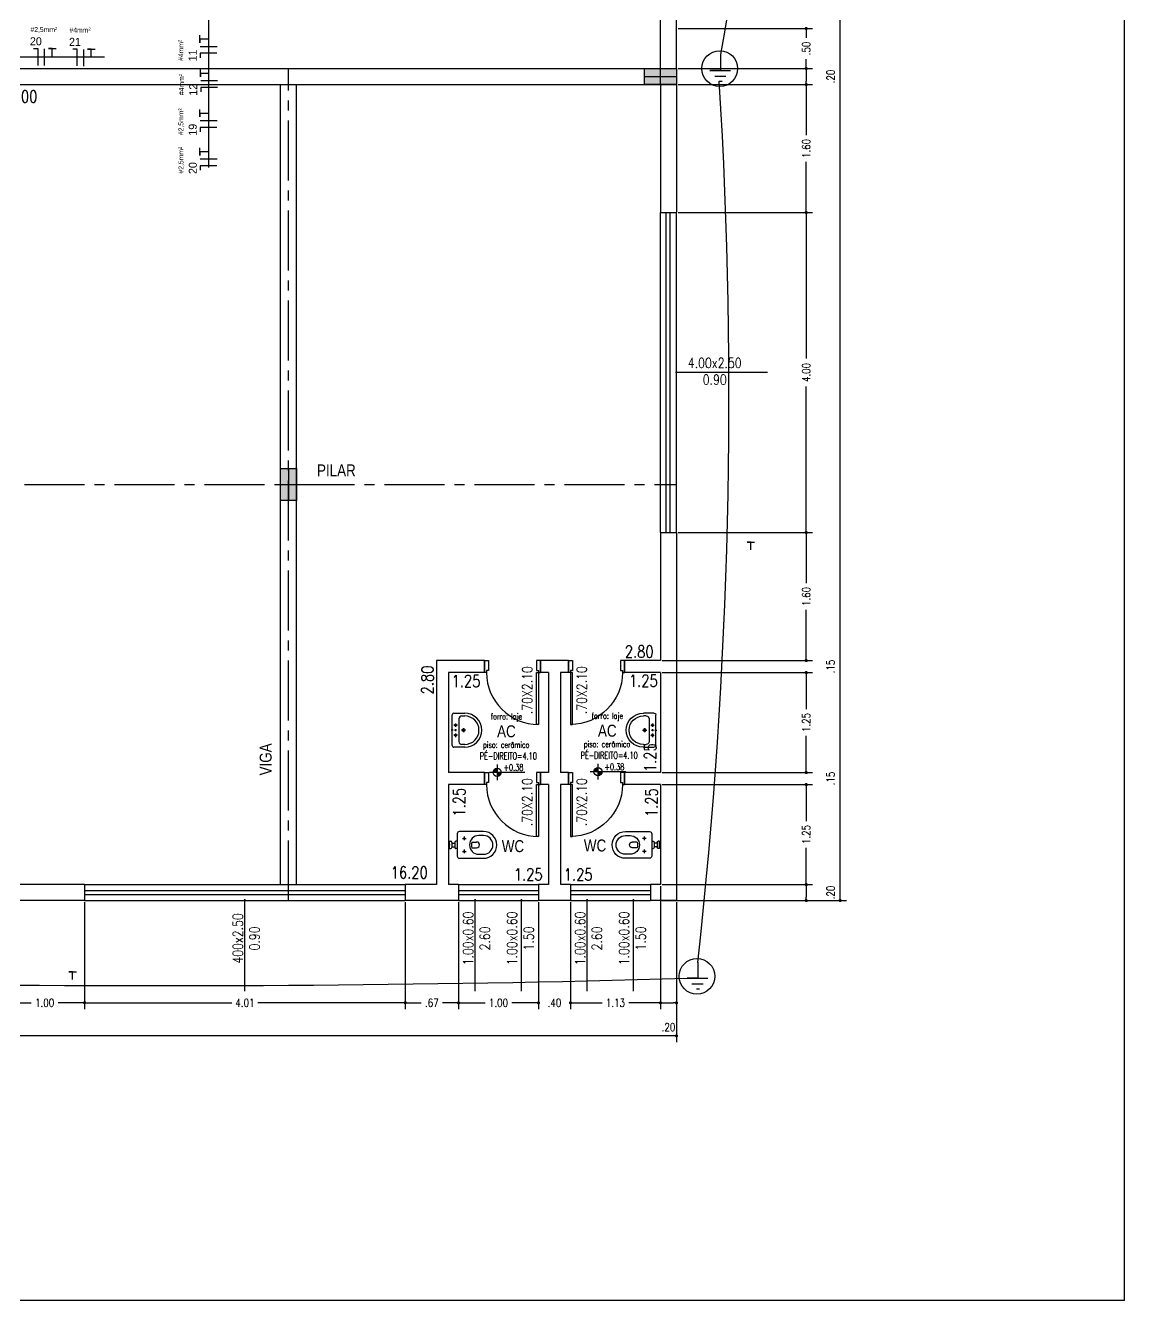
# Model space of a CAD drawing. Extents: x -4780 to 4154, y -1673 to 3208.
# Drawn here: x 572.11 to 585.85, y -480.05 to -464.11 of the extents above; entities that cross this region are included whole.
import ezdxf
from ezdxf.enums import TextEntityAlignment as Align

# ---------------------------------------------------------------- set-up
doc = ezdxf.new("R2010")
doc.units = 0
doc.header["$MEASUREMENT"] = 0
doc.header["$PDMODE"] = 34
doc.linetypes.add('CENTER2', pattern=[1.125, 0.75, -0.125, 0.125, -0.125])
for name, color, linetype in [('BIBLIOT', 1, 'Continuous'), ('Condutores', 6, 'Continuous'), ('COTAS', 5, 'Continuous'), ('ELÉTRICO', 3, 'Continuous'), ('FUND-ESTACA20T', 30, 'Continuous'), ('PENA01', 1, 'Continuous'), ('PENA02', 2, 'Continuous'), ('PENA025', 8, 'Continuous'), ('pena06', 4, 'Continuous'), ('VERMELHA', 10, 'Continuous')]:
    doc.layers.add(name, color=color, linetype=linetype)
doc.layers.add('TEXTO', color=5, linetype='Continuous', lineweight=9)
doc.styles.add('ARIAL', font='txt', dxfattribs={"height": 0.35277})
doc.styles.add('PADRÃO', font='', dxfattribs={"height": 0.2})
doc.styles.add('REGUA80', font='GOTHIC.TTF')
doc.styles.add('ROMANS', font='romand.shx', dxfattribs={"width": 0.8})
doc.styles.add('STYLE1', font='romand.shx', dxfattribs={"width": 0.8})
doc.styles.get('PADRÃO').set_extended_font_data('AvantGarde Bk BT')
doc.dimstyles.new('CORTE100', dxfattribs={"dimtxt": 0.1, "dimasz": 0.04, "dimexe": 0.08, "dimexo": 0.02, "dimgap": 0.05, "dimtad": 0, "dimzin": 4, "dimdsep": 46, "dimtxsty": 'ROMANS', "dimblk1": 'DOT', "dimblk2": 'DOT', "dimsah": 1, "dimcen": 0.09, "dimclrd": 30, "dimclre": 30, "dimclrt": 5, "dimadec": 0, "dimazin": 0, "dimtfac": 1, "dimtofl": 0, "dimtmove": 2, "dimatfit": 3, "dimldrblk": 'DOT', "dimfxl": 1, "dimtolj": 1, "dimtzin": 0, "dimarcsym": 0})
doc.dimstyles.new('INTERNA', dxfattribs={"dimscale": 0, "dimtxt": 0.15, "dimasz": 0.1, "dimexe": 0.1, "dimexo": 0.16, "dimgap": 0.09, "dimtad": 1, "dimzin": 4, "dimdsep": 46, "dimtxsty": 'ROMANS', "dimblk1": 'OBLIQUE', "dimblk2": 'OBLIQUE', "dimsah": 1, "dimcen": 0.09, "dimse1": 1, "dimse2": 1, "dimsd1": 1, "dimsd2": 1, "dimclrd": 4, "dimclre": 4, "dimadec": 0, "dimazin": 0, "dimtfac": 0.666667, "dimtofl": 0, "dimtmove": 2, "dimatfit": 3, "dimldrblk": 'OBLIQUE', "dimfxl": 1, "dimtolj": 1, "dimtzin": 0, "dimarcsym": 0})

# ---------------------------------------------------------------- blocks, each defined once
blk = doc.blocks.new('BACIA-5')
for p, q in [((-0.167, 0.438), (-0.167, 0.137)), ((-0.117, 0.438), (-0.117, 0.38)), ((-0.036, 0.292), (-0.036, 0.352)), ((0.036, 0.292), (0.036, 0.352)), ((0.117, 0.38), (0.117, 0.438)), ((0.166, 0.137), (0.166, 0.438)), ((-0.058, 0.2), (-0.104, 0.2)), ((-0.081, 0.177), (-0.081, 0.223)), ((0.104, 0.2), (0.058, 0.2)), ((0.081, 0.177), (0.081, 0.223)), ((-0.14, 0.11), (0.139, 0.11)), ((-0.045, 0.11), (-0.045, 0.092)), ((-0.045, 0.011), (-0.045, 0.029)), ((0.045, 0.011), (-0.045, 0.011)), ((-0.032, 0.078), (0.032, 0.078)), ((-0.032, 0.042), (0.032, 0.042)), ((-0.023, 0.042), (-0.023, 0.078)), ((0, 0.02), (0, 0)), ((0.022, 0.042), (0.022, 0.078)), ((0.045, 0.11), (0.045, 0.092)), ((0.045, 0.011), (0.045, 0.029))]:
    blk.add_line(p, q)
for centre in [(-0.081, 0.2), (0.081, 0.2)]:
    blk.add_circle(centre, 0.009)
for centre, radius, start, end in [((0, 0.438), 0.167, 0, 180), ((0, 0.438), 0.117, 0, 180), ((0, 0.38), 0.117, 180, 0), ((0, 0.352), 0.036, 0, 180), ((0, 0.388), 0.102, 249.3708, 290.6292), ((-0.14, 0.137), 0.027, 180, 270), ((-0.032, 0.092), 0.0135, 180, 270), ((-0.032, 0.029), 0.0135, 90, 180), ((0.032, 0.092), 0.0135, 270, 0), ((0.032, 0.029), 0.0135, 0, 90), ((0.139, 0.137), 0.027, 270, 0)]:
    blk.add_arc(centre, radius, start, end)
blk = doc.blocks.new('Lavatpeq')
for p, q in [((-0.193, 0), (0.193, 0)), ((0, -0.012), (0, 0.012)), ((-0.214, -0.156), (-0.214, -0.021)), ((-0.178, -0.156), (-0.178, -0.119)), ((0.143, -0.084), (-0.143, -0.084)), ((-0.041, -0.042), (-0.085, -0.042)), ((-0.063, -0.064), (-0.063, -0.02)), ((0.025, -0.14), (-0.025, -0.14)), ((0.012, -0.042), (-0.012, -0.042)), ((0, -0.054), (0, -0.03)), ((0, -0.165), (0, -0.114)), ((0.085, -0.042), (0.041, -0.042)), ((0.063, -0.064), (0.063, -0.02)), ((0.178, -0.119), (0.178, -0.156)), ((0.214, -0.021), (0.214, -0.156))]:
    blk.add_line(p, q)
for centre, radius in [((-0.063, -0.042), 0.0123), ((0, -0.14), 0.0158), ((0, -0.042), 0.007), ((0, -0.14), 0.00525), ((0.063, -0.042), 0.0123)]:
    blk.add_circle(centre, radius)
for centre, radius, start, end in [((-0.193, -0.021), 0.021, 90, 180), ((0, -0.156), 0.214, 180, 0), ((-0.143, -0.119), 0.035, 90, 180), ((0, -0.156), 0.178, 180, 0), ((0.143, -0.119), 0.035, 0, 90), ((0.193, -0.021), 0.021, 0, 90)]:
    blk.add_arc(centre, radius, start, end)
blk = doc.blocks.new('P6015')
for points in [[(0.025, 0.153), (0.025, 0.803), (0.05, 0.803), (0.05, 0.153)], [(0.05, 0.003), (0.05, 0.128), (0.025, 0.128), (0.025, 0.153), (0, 0.153), (0, 0.003)], [(0.65, 0.003), (0.65, 0.128), (0.675, 0.128), (0.675, 0.153), (0.7, 0.153), (0.7, 0.003)]]:
    blk.add_lwpolyline(points, close=True)
blk.add_arc((0.025, 0.153), 0.65, 0, 90)
blk = doc.blocks.new('DOT')
at = {"layer": 'PENA01', "color": 0, "linetype": 'ByBlock'}
blk.add_line((-0.5, 0), (-1, 0), dxfattribs=at)
at = {"layer": 'PENA01', "color": 0, "linetype": 'ByBlock', "const_width": 0.5}
blk.add_lwpolyline([(-0.25, 0, 1), (0.25, 0, 1)], format="xyb", close=True, dxfattribs=at)
blk = doc.blocks.new('*D276')
at = {"color": 30, "linetype": 'Continuous', "lineweight": -2, "transparency": 16777216}
for p, q in [((571.85, -475.066), (571.85, -476.404)), ((572.85, -475.066), (572.85, -476.404)), ((571.89, -476.324), (572.182, -476.324)), ((572.81, -476.324), (572.518, -476.324))]:
    blk.add_line(p, q, dxfattribs=at)
at = {"layer": 'DEFPOINTS', "color": 0, "linetype": 'Continuous', "transparency": 16777216}
for p in [(571.85, -475.046), (572.85, -475.046), (572.85, -476.324)]:
    blk.add_point(p, dxfattribs=at)
at = {"color": 30, "linetype": 'Continuous', "lineweight": -2, "transparency": 16777216, "xscale": 0.04, "yscale": 0.04, "zscale": 0.04, "rotation": 180}
blk.add_blockref('DOT', (571.85, -476.324), dxfattribs=at)
at = {"color": 30, "linetype": 'Continuous', "lineweight": -2, "transparency": 16777216, "xscale": 0.04, "yscale": 0.04, "zscale": 0.04}
blk.add_blockref('DOT', (572.85, -476.324), dxfattribs=at)
at = {"color": 5, "linetype": 'Continuous', "transparency": 16777216, "insert": (572.35, -476.324), "char_height": 0.1, "attachment_point": 5, "style": 'ROMANS'}
blk.add_mtext('\\A1;1.00', dxfattribs=at)
blk = doc.blocks.new('*D277')
at = {"color": 30, "linetype": 'Continuous', "lineweight": -2, "transparency": 16777216}
for p, q in [((572.85, -475.086), (572.85, -476.404)), ((576.858, -475.066), (576.858, -476.404)), ((572.89, -476.324), (574.692, -476.324)), ((576.818, -476.324), (575.016, -476.324))]:
    blk.add_line(p, q, dxfattribs=at)
at = {"layer": 'DEFPOINTS', "color": 0, "linetype": 'Continuous', "transparency": 16777216}
for p in [(572.85, -475.066), (576.858, -475.046), (576.858, -476.324)]:
    blk.add_point(p, dxfattribs=at)
at = {"color": 30, "linetype": 'Continuous', "lineweight": -2, "transparency": 16777216, "xscale": 0.04, "yscale": 0.04, "zscale": 0.04, "rotation": 180}
blk.add_blockref('DOT', (572.85, -476.324), dxfattribs=at)
at = {"color": 30, "linetype": 'Continuous', "lineweight": -2, "transparency": 16777216, "xscale": 0.04, "yscale": 0.04, "zscale": 0.04}
blk.add_blockref('DOT', (576.858, -476.324), dxfattribs=at)
at = {"color": 5, "linetype": 'Continuous', "transparency": 16777216, "insert": (574.854, -476.324), "char_height": 0.1, "attachment_point": 5, "style": 'ROMANS'}
blk.add_mtext('\\A1;4.01', dxfattribs=at)
blk = doc.blocks.new('*D278')
at = {"color": 30, "linetype": 'Continuous', "lineweight": -2, "transparency": 16777216}
for p, q in [((576.858, -475.066), (576.858, -476.404)), ((577.523, -475.066), (577.523, -476.404)), ((576.898, -476.324), (577.056, -476.324)), ((577.483, -476.324), (577.324, -476.324))]:
    blk.add_line(p, q, dxfattribs=at)
at = {"layer": 'DEFPOINTS', "color": 0, "linetype": 'Continuous', "transparency": 16777216}
for p in [(576.858, -475.046), (577.523, -475.046), (577.523, -476.324)]:
    blk.add_point(p, dxfattribs=at)
at = {"color": 30, "linetype": 'Continuous', "lineweight": -2, "transparency": 16777216, "xscale": 0.04, "yscale": 0.04, "zscale": 0.04, "rotation": 180}
blk.add_blockref('DOT', (576.858, -476.324), dxfattribs=at)
at = {"color": 30, "linetype": 'Continuous', "lineweight": -2, "transparency": 16777216, "xscale": 0.04, "yscale": 0.04, "zscale": 0.04}
blk.add_blockref('DOT', (577.523, -476.324), dxfattribs=at)
at = {"color": 5, "linetype": 'Continuous', "transparency": 16777216, "insert": (577.19, -476.324), "char_height": 0.1, "attachment_point": 5, "style": 'ROMANS'}
blk.add_mtext('\\A1;.67', dxfattribs=at)
blk = doc.blocks.new('*D279')
at = {"color": 30, "linetype": 'Continuous', "lineweight": -2, "transparency": 16777216}
for p, q in [((577.523, -475.066), (577.523, -476.404)), ((578.523, -475.066), (578.523, -476.404)), ((577.563, -476.324), (577.855, -476.324)), ((578.483, -476.324), (578.191, -476.324))]:
    blk.add_line(p, q, dxfattribs=at)
at = {"layer": 'DEFPOINTS', "color": 0, "linetype": 'Continuous', "transparency": 16777216}
for p in [(577.523, -475.046), (578.523, -475.046), (577.523, -476.324)]:
    blk.add_point(p, dxfattribs=at)
at = {"color": 30, "linetype": 'Continuous', "lineweight": -2, "transparency": 16777216, "xscale": 0.04, "yscale": 0.04, "zscale": 0.04, "rotation": 180}
blk.add_blockref('DOT', (577.523, -476.324), dxfattribs=at)
at = {"color": 30, "linetype": 'Continuous', "lineweight": -2, "transparency": 16777216, "xscale": 0.04, "yscale": 0.04, "zscale": 0.04}
blk.add_blockref('DOT', (578.523, -476.324), dxfattribs=at)
at = {"color": 5, "linetype": 'Continuous', "transparency": 16777216, "insert": (578.023, -476.324), "char_height": 0.1, "attachment_point": 5, "style": 'ROMANS'}
blk.add_mtext('\\A1;1.00', dxfattribs=at)
blk = doc.blocks.new('*D280')
at = {"color": 30, "linetype": 'Continuous', "lineweight": -2, "transparency": 16777216}
for p, q in [((578.523, -475.066), (578.523, -476.404)), ((578.923, -475.066), (578.923, -476.404)), ((578.483, -476.324), (578.443, -476.324)), ((578.963, -476.324), (579.003, -476.324))]:
    blk.add_line(p, q, dxfattribs=at)
at = {"layer": 'DEFPOINTS', "color": 0, "linetype": 'Continuous', "transparency": 16777216}
for p in [(578.523, -475.046), (578.923, -475.046), (578.923, -476.324)]:
    blk.add_point(p, dxfattribs=at)
at = {"color": 30, "linetype": 'Continuous', "lineweight": -2, "transparency": 16777216, "xscale": 0.04, "yscale": 0.04, "zscale": 0.04}
blk.add_blockref('DOT', (578.523, -476.324), dxfattribs=at)
at = {"color": 30, "linetype": 'Continuous', "lineweight": -2, "transparency": 16777216, "xscale": 0.04, "yscale": 0.04, "zscale": 0.04, "rotation": 180}
blk.add_blockref('DOT', (578.923, -476.324), dxfattribs=at)
at = {"color": 5, "linetype": 'Continuous', "transparency": 16777216, "insert": (578.723, -476.324), "char_height": 0.1, "attachment_point": 5, "style": 'ROMANS'}
blk.add_mtext('\\A1;.40', dxfattribs=at)
blk = doc.blocks.new('*D281')
at = {"color": 30, "linetype": 'Continuous', "lineweight": -2, "transparency": 16777216}
for p, q in [((580.048, -474.866), (580.048, -476.404)), ((578.923, -476.042), (578.923, -476.404)), ((578.963, -476.324), (579.317, -476.324)), ((580.008, -476.324), (579.653, -476.324))]:
    blk.add_line(p, q, dxfattribs=at)
at = {"layer": 'DEFPOINTS', "color": 0, "linetype": 'Continuous', "transparency": 16777216}
for p in [(580.048, -474.846), (578.923, -476.022), (578.923, -476.324)]:
    blk.add_point(p, dxfattribs=at)
at = {"color": 30, "linetype": 'Continuous', "lineweight": -2, "transparency": 16777216, "xscale": 0.04, "yscale": 0.04, "zscale": 0.04, "rotation": 180}
blk.add_blockref('DOT', (578.923, -476.324), dxfattribs=at)
at = {"color": 30, "linetype": 'Continuous', "lineweight": -2, "transparency": 16777216, "xscale": 0.04, "yscale": 0.04, "zscale": 0.04}
blk.add_blockref('DOT', (580.048, -476.324), dxfattribs=at)
at = {"color": 5, "linetype": 'Continuous', "transparency": 16777216, "insert": (579.485, -476.324), "char_height": 0.1, "attachment_point": 5, "style": 'ROMANS'}
blk.add_mtext('\\A1;1.13', dxfattribs=at)
blk = doc.blocks.new('*D282')
at = {"color": 30, "linetype": 'Continuous', "lineweight": -2, "transparency": 16777216}
for p, q in [((580.048, -474.866), (580.048, -476.404)), ((580.248, -475.066), (580.248, -476.404)), ((580.088, -476.324), (580.208, -476.324))]:
    blk.add_line(p, q, dxfattribs=at)
at = {"layer": 'DEFPOINTS', "color": 0, "linetype": 'Continuous', "transparency": 16777216}
for p in [(580.048, -474.846), (580.248, -475.046), (580.248, -476.324)]:
    blk.add_point(p, dxfattribs=at)
at = {"color": 30, "linetype": 'Continuous', "lineweight": -2, "transparency": 16777216, "xscale": 0.04, "yscale": 0.04, "zscale": 0.04, "rotation": 180}
blk.add_blockref('DOT', (580.048, -476.324), dxfattribs=at)
at = {"color": 30, "linetype": 'Continuous', "lineweight": -2, "transparency": 16777216, "xscale": 0.04, "yscale": 0.04, "zscale": 0.04}
blk.add_blockref('DOT', (580.248, -476.324), dxfattribs=at)
at = {"color": 5, "linetype": 'Continuous', "transparency": 16777216, "insert": (580.148, -476.629), "char_height": 0.1, "attachment_point": 5, "style": 'ROMANS'}
blk.add_mtext('\\A1;.20', dxfattribs=at)
blk = doc.blocks.new('*D297')
at = {"color": 30, "linetype": 'Continuous', "lineweight": -2, "transparency": 16777216}
for p, q in [((560.848, -476.344), (560.848, -476.818)), ((580.248, -476.344), (580.248, -476.818)), ((560.888, -476.738), (570.342, -476.738)), ((580.208, -476.738), (570.754, -476.738))]:
    blk.add_line(p, q, dxfattribs=at)
at = {"layer": 'DEFPOINTS', "color": 0, "linetype": 'Continuous', "transparency": 16777216}
for p in [(560.848, -476.324), (580.248, -476.324), (580.248, -476.738)]:
    blk.add_point(p, dxfattribs=at)
at = {"color": 30, "linetype": 'Continuous', "lineweight": -2, "transparency": 16777216, "xscale": 0.04, "yscale": 0.04, "zscale": 0.04, "rotation": 180}
blk.add_blockref('DOT', (560.848, -476.738), dxfattribs=at)
at = {"color": 30, "linetype": 'Continuous', "lineweight": -2, "transparency": 16777216, "xscale": 0.04, "yscale": 0.04, "zscale": 0.04}
blk.add_blockref('DOT', (580.248, -476.738), dxfattribs=at)
at = {"color": 5, "linetype": 'Continuous', "transparency": 16777216, "insert": (570.548, -476.738), "char_height": 0.1, "attachment_point": 5, "style": 'ROMANS'}
blk.add_mtext('\\A1;19.40', dxfattribs=at)
blk = doc.blocks.new('*D308')
at = {"color": 30, "linetype": 'Continuous', "lineweight": -2, "transparency": 16777216}
for p, q in [((580.268, -464.146), (581.95, -464.146)), ((581.87, -464.186), (581.87, -464.262)), ((581.87, -464.606), (581.87, -464.529)), ((580.268, -464.646), (581.95, -464.646))]:
    blk.add_line(p, q, dxfattribs=at)
at = {"layer": 'DEFPOINTS', "color": 0, "linetype": 'Continuous', "transparency": 16777216}
for p in [(580.248, -464.146), (580.248, -464.646), (581.87, -464.646)]:
    blk.add_point(p, dxfattribs=at)
at = {"color": 30, "linetype": 'Continuous', "lineweight": -2, "transparency": 16777216, "xscale": 0.04, "yscale": 0.04, "zscale": 0.04}
for p, rotation in [((581.87, -464.146), 90), ((581.87, -464.646), 270)]:
    blk.add_blockref('DOT', p, dxfattribs=dict(at, rotation=rotation))
at = {"color": 5, "linetype": 'Continuous', "transparency": 16777216, "insert": (581.87, -464.396), "char_height": 0.1, "attachment_point": 5, "rotation": 90, "style": 'ROMANS'}
blk.add_mtext('\\A1;.50', dxfattribs=at)
blk = doc.blocks.new('*D309')
at = {"color": 30, "linetype": 'Continuous', "lineweight": -2, "transparency": 16777216}
for p, q in [((580.268, -464.646), (581.95, -464.646)), ((581.87, -464.686), (581.87, -464.806)), ((580.268, -464.846), (581.95, -464.846))]:
    blk.add_line(p, q, dxfattribs=at)
at = {"layer": 'DEFPOINTS', "color": 0, "linetype": 'Continuous', "transparency": 16777216}
for p in [(580.248, -464.646), (580.248, -464.846), (581.87, -464.846)]:
    blk.add_point(p, dxfattribs=at)
at = {"color": 30, "linetype": 'Continuous', "lineweight": -2, "transparency": 16777216, "xscale": 0.04, "yscale": 0.04, "zscale": 0.04}
for p, rotation in [((581.87, -464.646), 90), ((581.87, -464.846), 270)]:
    blk.add_blockref('DOT', p, dxfattribs=dict(at, rotation=rotation))
at = {"color": 5, "linetype": 'Continuous', "transparency": 16777216, "insert": (582.175, -464.746), "char_height": 0.1, "attachment_point": 5, "rotation": 90, "style": 'ROMANS'}
blk.add_mtext('\\A1;.20', dxfattribs=at)
blk = doc.blocks.new('*D310')
at = {"color": 30, "linetype": 'Continuous', "lineweight": -2, "transparency": 16777216}
for p, q in [((580.268, -464.846), (581.95, -464.846)), ((581.87, -464.886), (581.87, -465.478)), ((581.87, -466.406), (581.87, -465.814)), ((580.268, -466.446), (581.95, -466.446))]:
    blk.add_line(p, q, dxfattribs=at)
at = {"layer": 'DEFPOINTS', "color": 0, "linetype": 'Continuous', "transparency": 16777216}
for p in [(580.248, -464.846), (580.248, -466.446), (581.87, -466.446)]:
    blk.add_point(p, dxfattribs=at)
at = {"color": 30, "linetype": 'Continuous', "lineweight": -2, "transparency": 16777216, "xscale": 0.04, "yscale": 0.04, "zscale": 0.04}
for p, rotation in [((581.87, -464.846), 90), ((581.87, -466.446), 270)]:
    blk.add_blockref('DOT', p, dxfattribs=dict(at, rotation=rotation))
at = {"color": 5, "linetype": 'Continuous', "transparency": 16777216, "insert": (581.87, -465.646), "char_height": 0.1, "attachment_point": 5, "rotation": 90, "style": 'ROMANS'}
blk.add_mtext('\\A1;1.60', dxfattribs=at)
blk = doc.blocks.new('*D311')
at = {"color": 30, "linetype": 'Continuous', "lineweight": -2, "transparency": 16777216}
for p, q in [((580.268, -466.446), (581.95, -466.446)), ((581.87, -466.486), (581.87, -468.272)), ((581.87, -470.406), (581.87, -468.619)), ((580.268, -470.446), (581.95, -470.446))]:
    blk.add_line(p, q, dxfattribs=at)
at = {"layer": 'DEFPOINTS', "color": 0, "linetype": 'Continuous', "transparency": 16777216}
for p in [(580.248, -466.446), (580.248, -470.446), (581.87, -470.446)]:
    blk.add_point(p, dxfattribs=at)
at = {"color": 30, "linetype": 'Continuous', "lineweight": -2, "transparency": 16777216, "xscale": 0.04, "yscale": 0.04, "zscale": 0.04}
for p, rotation in [((581.87, -466.446), 90), ((581.87, -470.446), 270)]:
    blk.add_blockref('DOT', p, dxfattribs=dict(at, rotation=rotation))
at = {"color": 5, "linetype": 'Continuous', "transparency": 16777216, "insert": (581.87, -468.446), "char_height": 0.1, "attachment_point": 5, "rotation": 90, "style": 'ROMANS'}
blk.add_mtext('\\A1;4.00', dxfattribs=at)
blk = doc.blocks.new('*D312')
at = {"color": 30, "linetype": 'Continuous', "lineweight": -2, "transparency": 16777216}
for p, q in [((580.268, -470.446), (581.95, -470.446)), ((581.87, -470.486), (581.87, -471.078)), ((581.87, -472.006), (581.87, -471.414)), ((580.068, -472.046), (581.95, -472.046))]:
    blk.add_line(p, q, dxfattribs=at)
at = {"layer": 'DEFPOINTS', "color": 0, "linetype": 'Continuous', "transparency": 16777216}
for p in [(580.248, -470.446), (580.048, -472.046), (581.87, -472.046)]:
    blk.add_point(p, dxfattribs=at)
at = {"color": 30, "linetype": 'Continuous', "lineweight": -2, "transparency": 16777216, "xscale": 0.04, "yscale": 0.04, "zscale": 0.04}
for p, rotation in [((581.87, -470.446), 90), ((581.87, -472.046), 270)]:
    blk.add_blockref('DOT', p, dxfattribs=dict(at, rotation=rotation))
at = {"color": 5, "linetype": 'Continuous', "transparency": 16777216, "insert": (581.87, -471.246), "char_height": 0.1, "attachment_point": 5, "rotation": 90, "style": 'ROMANS'}
blk.add_mtext('\\A1;1.60', dxfattribs=at)
blk = doc.blocks.new('*D313')
at = {"color": 30, "linetype": 'Continuous', "lineweight": -2, "transparency": 16777216}
for p, q in [((580.068, -472.046), (581.95, -472.046)), ((581.87, -472.006), (581.87, -471.966)), ((580.068, -472.196), (581.95, -472.196)), ((581.87, -472.236), (581.87, -472.276))]:
    blk.add_line(p, q, dxfattribs=at)
at = {"layer": 'DEFPOINTS', "color": 0, "linetype": 'Continuous', "transparency": 16777216}
for p in [(580.048, -472.046), (580.048, -472.196), (581.87, -472.196)]:
    blk.add_point(p, dxfattribs=at)
at = {"color": 30, "linetype": 'Continuous', "lineweight": -2, "transparency": 16777216, "xscale": 0.04, "yscale": 0.04, "zscale": 0.04}
for p, rotation in [((581.87, -472.046), 270), ((581.87, -472.196), 90)]:
    blk.add_blockref('DOT', p, dxfattribs=dict(at, rotation=rotation))
at = {"color": 5, "linetype": 'Continuous', "transparency": 16777216, "insert": (582.175, -472.121), "char_height": 0.1, "attachment_point": 5, "rotation": 90, "style": 'ROMANS'}
blk.add_mtext('\\A1;.15', dxfattribs=at)
blk = doc.blocks.new('*D314')
at = {"color": 30, "linetype": 'Continuous', "lineweight": -2, "transparency": 16777216}
for p, q in [((580.068, -472.196), (581.95, -472.196)), ((581.87, -472.236), (581.87, -472.653)), ((581.87, -473.406), (581.87, -472.989)), ((580.068, -473.446), (581.95, -473.446))]:
    blk.add_line(p, q, dxfattribs=at)
at = {"layer": 'DEFPOINTS', "color": 0, "linetype": 'Continuous', "transparency": 16777216}
for p in [(580.048, -472.196), (580.048, -473.446), (581.87, -473.446)]:
    blk.add_point(p, dxfattribs=at)
at = {"color": 30, "linetype": 'Continuous', "lineweight": -2, "transparency": 16777216, "xscale": 0.04, "yscale": 0.04, "zscale": 0.04}
for p, rotation in [((581.87, -472.196), 90), ((581.87, -473.446), 270)]:
    blk.add_blockref('DOT', p, dxfattribs=dict(at, rotation=rotation))
at = {"color": 5, "linetype": 'Continuous', "transparency": 16777216, "insert": (581.87, -472.821), "char_height": 0.1, "attachment_point": 5, "rotation": 90, "style": 'ROMANS'}
blk.add_mtext('\\A1;1.25', dxfattribs=at)
blk = doc.blocks.new('*D315')
at = {"color": 30, "linetype": 'Continuous', "lineweight": -2, "transparency": 16777216}
for p, q in [((580.068, -473.446), (581.95, -473.446)), ((581.87, -473.406), (581.87, -473.366)), ((580.068, -473.596), (581.95, -473.596)), ((581.87, -473.636), (581.87, -473.676))]:
    blk.add_line(p, q, dxfattribs=at)
at = {"layer": 'DEFPOINTS', "color": 0, "linetype": 'Continuous', "transparency": 16777216}
for p in [(580.048, -473.446), (580.048, -473.596), (581.87, -473.596)]:
    blk.add_point(p, dxfattribs=at)
at = {"color": 30, "linetype": 'Continuous', "lineweight": -2, "transparency": 16777216, "xscale": 0.04, "yscale": 0.04, "zscale": 0.04}
for p, rotation in [((581.87, -473.446), 270), ((581.87, -473.596), 90)]:
    blk.add_blockref('DOT', p, dxfattribs=dict(at, rotation=rotation))
at = {"color": 5, "linetype": 'Continuous', "transparency": 16777216, "insert": (582.175, -473.521), "char_height": 0.1, "attachment_point": 5, "rotation": 90, "style": 'ROMANS'}
blk.add_mtext('\\A1;.15', dxfattribs=at)
blk = doc.blocks.new('*D316')
at = {"color": 30, "linetype": 'Continuous', "lineweight": -2, "transparency": 16777216}
for p, q in [((580.068, -473.596), (581.95, -473.596)), ((581.87, -473.636), (581.87, -474.053)), ((581.87, -474.806), (581.87, -474.389)), ((580.068, -474.846), (581.95, -474.846))]:
    blk.add_line(p, q, dxfattribs=at)
at = {"layer": 'DEFPOINTS', "color": 0, "linetype": 'Continuous', "transparency": 16777216}
for p in [(580.048, -473.596), (580.048, -474.846), (581.87, -474.846)]:
    blk.add_point(p, dxfattribs=at)
at = {"color": 30, "linetype": 'Continuous', "lineweight": -2, "transparency": 16777216, "xscale": 0.04, "yscale": 0.04, "zscale": 0.04}
for p, rotation in [((581.87, -473.596), 90), ((581.87, -474.846), 270)]:
    blk.add_blockref('DOT', p, dxfattribs=dict(at, rotation=rotation))
at = {"color": 5, "linetype": 'Continuous', "transparency": 16777216, "insert": (581.87, -474.221), "char_height": 0.1, "attachment_point": 5, "rotation": 90, "style": 'ROMANS'}
blk.add_mtext('\\A1;1.25', dxfattribs=at)
blk = doc.blocks.new('*D317')
at = {"color": 30, "linetype": 'Continuous', "lineweight": -2, "transparency": 16777216}
for p, q in [((580.068, -474.846), (581.95, -474.846)), ((581.87, -474.886), (581.87, -475.006)), ((580.068, -475.046), (581.95, -475.046))]:
    blk.add_line(p, q, dxfattribs=at)
at = {"layer": 'DEFPOINTS', "color": 0, "linetype": 'Continuous', "transparency": 16777216}
for p in [(580.048, -474.846), (580.048, -475.046), (581.87, -475.046)]:
    blk.add_point(p, dxfattribs=at)
at = {"color": 30, "linetype": 'Continuous', "lineweight": -2, "transparency": 16777216, "xscale": 0.04, "yscale": 0.04, "zscale": 0.04}
for p, rotation in [((581.87, -474.846), 90), ((581.87, -475.046), 270)]:
    blk.add_blockref('DOT', p, dxfattribs=dict(at, rotation=rotation))
at = {"color": 5, "linetype": 'Continuous', "transparency": 16777216, "insert": (582.175, -474.946), "char_height": 0.1, "attachment_point": 5, "rotation": 90, "style": 'ROMANS'}
blk.add_mtext('\\A1;.20', dxfattribs=at)
blk = doc.blocks.new('*D318')
at = {"color": 30, "linetype": 'Continuous', "lineweight": -2, "transparency": 16777216}
for p, q in [((581.89, -434.646), (582.374, -434.646)), ((582.294, -434.686), (582.294, -454.634)), ((582.294, -475.006), (582.294, -455.058)), ((581.89, -475.046), (582.374, -475.046))]:
    blk.add_line(p, q, dxfattribs=at)
at = {"layer": 'DEFPOINTS', "color": 0, "linetype": 'Continuous', "transparency": 16777216}
for p in [(581.87, -434.646), (581.87, -475.046), (582.294, -475.046)]:
    blk.add_point(p, dxfattribs=at)
at = {"color": 30, "linetype": 'Continuous', "lineweight": -2, "transparency": 16777216, "xscale": 0.04, "yscale": 0.04, "zscale": 0.04}
for p, rotation in [((582.294, -434.646), 90), ((582.294, -475.046), 270)]:
    blk.add_blockref('DOT', p, dxfattribs=dict(at, rotation=rotation))
at = {"color": 5, "linetype": 'Continuous', "transparency": 16777216, "insert": (582.294, -454.846), "char_height": 0.1, "attachment_point": 5, "rotation": 90, "style": 'ROMANS'}
blk.add_mtext('\\A1;40.40', dxfattribs=at)
blk = doc.blocks.new('*D319')
at = {"layer": 'DEFPOINTS', "color": 0, "linetype": 'Continuous', "transparency": 16777216}
for p in [(577.248, -474.696), (561.048, -474.846), (577.248, -474.846)]:
    blk.add_point(p, dxfattribs=at)
at = {"layer": 'COTAS', "color": 0, "linetype": 'Continuous', "transparency": 16777216, "insert": (576.908, -474.696), "char_height": 0.15, "attachment_point": 5, "style": 'ROMANS'}
blk.add_mtext('\\A1;16.20', dxfattribs=at)
blk = doc.blocks.new('_OBLIQUE')
at = {"color": 0, "linetype": 'ByBlock'}
blk.add_line((-0.5, -0.5), (0.5, 0.5), dxfattribs=at)
blk = doc.blocks.new('*D320')
at = {"layer": 'DEFPOINTS', "color": 0, "linetype": 'Continuous', "transparency": 16777216}
for p in [(577.248, -472.046), (577.135, -474.846), (577.248, -474.846)]:
    blk.add_point(p, dxfattribs=at)
at = {"layer": 'COTAS', "color": 0, "linetype": 'Continuous', "transparency": 16777216, "insert": (577.135, -472.289), "char_height": 0.15, "attachment_point": 5, "rotation": 90, "style": 'ROMANS'}
blk.add_mtext('\\A1;2.80', dxfattribs=at)
blk = doc.blocks.new('*D321')
at = {"layer": 'DEFPOINTS', "color": 0, "linetype": 'Continuous', "transparency": 16777216}
for p in [(577.248, -472.046), (580.048, -471.935), (580.048, -472.046)]:
    blk.add_point(p, dxfattribs=at)
at = {"layer": 'COTAS', "color": 0, "linetype": 'Continuous', "transparency": 16777216, "insert": (579.782, -471.935), "char_height": 0.15, "attachment_point": 5, "style": 'ROMANS'}
blk.add_mtext('\\A1;2.80', dxfattribs=at)
blk = doc.blocks.new('*D322')
at = {"layer": 'DEFPOINTS', "color": 0, "linetype": 'Continuous', "transparency": 16777216}
for p in [(577.398, -472.196), (578.648, -472.196), (577.398, -472.302)]:
    blk.add_point(p, dxfattribs=at)
at = {"layer": 'COTAS', "color": 0, "linetype": 'Continuous', "transparency": 16777216, "insert": (577.617, -472.302), "char_height": 0.15, "attachment_point": 5, "style": 'ROMANS'}
blk.add_mtext('\\A1;1.25', dxfattribs=at)
blk = doc.blocks.new('*D323')
at = {"layer": 'DEFPOINTS', "color": 0, "linetype": 'Continuous', "transparency": 16777216}
for p in [(578.798, -472.196), (580.048, -472.196), (580.048, -472.299)]:
    blk.add_point(p, dxfattribs=at)
at = {"layer": 'COTAS', "color": 0, "linetype": 'Continuous', "transparency": 16777216, "insert": (579.834, -472.299), "char_height": 0.15, "attachment_point": 5, "style": 'ROMANS'}
blk.add_mtext('\\A1;1.25', dxfattribs=at)
blk = doc.blocks.new('*D324')
at = {"layer": 'DEFPOINTS', "color": 0, "linetype": 'Continuous', "transparency": 16777216}
for p in [(580.048, -472.196), (579.919, -473.446), (580.048, -473.446)]:
    blk.add_point(p, dxfattribs=at)
at = {"layer": 'COTAS', "color": 0, "linetype": 'Continuous', "transparency": 16777216, "insert": (579.919, -473.261), "char_height": 0.15, "attachment_point": 5, "rotation": 90, "style": 'ROMANS'}
blk.add_mtext('\\A1;1.25', dxfattribs=at)
blk = doc.blocks.new('*D325')
at = {"layer": 'DEFPOINTS', "color": 0, "linetype": 'Continuous', "transparency": 16777216}
for p in [(579.937, -473.596), (580.068, -473.596), (580.068, -474.846)]:
    blk.add_point(p, dxfattribs=at)
at = {"layer": 'COTAS', "color": 0, "linetype": 'Continuous', "transparency": 16777216, "insert": (579.937, -473.822), "char_height": 0.15, "attachment_point": 5, "rotation": 90, "style": 'ROMANS'}
blk.add_mtext('\\A1;1.25', dxfattribs=at)
blk = doc.blocks.new('*D326')
at = {"layer": 'DEFPOINTS', "color": 0, "linetype": 'Continuous', "transparency": 16777216}
for p in [(577.398, -473.596), (577.398, -474.846), (577.533, -474.846)]:
    blk.add_point(p, dxfattribs=at)
at = {"layer": 'COTAS', "color": 0, "linetype": 'Continuous', "transparency": 16777216, "insert": (577.533, -473.817), "char_height": 0.15, "attachment_point": 5, "rotation": 90, "style": 'ROMANS'}
blk.add_mtext('\\A1;1.25', dxfattribs=at)
blk = doc.blocks.new('*D327')
at = {"layer": 'DEFPOINTS', "color": 0, "linetype": 'Continuous', "transparency": 16777216}
for p in [(578.648, -474.719), (577.398, -474.846), (578.648, -474.846)]:
    blk.add_point(p, dxfattribs=at)
at = {"layer": 'COTAS', "color": 0, "linetype": 'Continuous', "transparency": 16777216, "insert": (578.395, -474.719), "char_height": 0.15, "attachment_point": 5, "style": 'ROMANS'}
blk.add_mtext('\\A1;1.25', dxfattribs=at)
blk = doc.blocks.new('*D328')
at = {"layer": 'DEFPOINTS', "color": 0, "linetype": 'Continuous', "transparency": 16777216}
for p in [(578.798, -474.721), (578.798, -474.846), (580.048, -474.846)]:
    blk.add_point(p, dxfattribs=at)
at = {"layer": 'COTAS', "color": 0, "linetype": 'Continuous', "transparency": 16777216, "insert": (579.019, -474.721), "char_height": 0.15, "attachment_point": 5, "style": 'ROMANS'}
blk.add_mtext('\\A1;1.25', dxfattribs=at)
blk = doc.blocks.new('*D330')
at = {"layer": 'DEFPOINTS', "color": 0, "linetype": 'Continuous', "transparency": 16777216}
for p in [(561.048, -464.846), (580.048, -464.846), (580.048, -464.995)]:
    blk.add_point(p, dxfattribs=at)
at = {"layer": 'COTAS', "color": 0, "linetype": 'Continuous', "transparency": 16777216, "insert": (572.028, -464.995), "char_height": 0.15, "attachment_point": 5, "style": 'ROMANS'}
blk.add_mtext('\\A1;19.00', dxfattribs=at)

msp = doc.modelspace()

# ---------------------------------------------------------------- hatches: boundary and pattern name
at = {"layer": 'COTAS', "linetype": 'Continuous'}
h = msp.add_hatch(color=256, dxfattribs=at)
h.paths.add_polyline_path([(575.398, -469.646), (575.298, -469.646), (575.298, -469.846), (575.398, -469.846)])
h.paths.add_polyline_path([(575.498, -469.646), (575.398, -469.646), (575.398, -469.846), (575.498, -469.846)])
h.paths.add_polyline_path([(575.498, -469.846), (575.398, -469.846), (575.398, -470.046), (575.498, -470.046)])
h.paths.add_polyline_path([(575.398, -469.846), (575.298, -469.846), (575.298, -470.046), (575.398, -470.046)])
at = {"layer": 'FUND-ESTACA20T', "linetype": 'Continuous'}
h = msp.add_hatch(color=256, dxfattribs=at)
h.paths.add_polyline_path([(580.048, -464.646), (580.048, -464.746), (580.248, -464.746), (580.248, -464.646)])
h.paths.add_polyline_path([(580.048, -464.746), (580.048, -464.846), (580.248, -464.846), (580.248, -464.746)])
h.paths.add_polyline_path([(579.848, -464.746), (579.848, -464.846), (580.048, -464.846), (580.048, -464.746)])
h.paths.add_polyline_path([(579.848, -464.646), (579.848, -464.746), (580.048, -464.746), (580.048, -464.646)])
at = {"layer": 'PENA01'}
h = msp.add_hatch(color=256, dxfattribs=at)
h.paths.add_polyline_path([(577.955, -473.444), (578.004, -473.444), (578.006, -473.442), (578.006, -473.393, 0.414214)])
h.paths.add_polyline_path([(578.006, -473.444), (578.006, -473.495, 0.414214), (578.057, -473.444)])
h = msp.add_hatch(color=256, dxfattribs=at)
h.paths.add_polyline_path([(579.215, -473.436), (579.265, -473.436), (579.266, -473.434), (579.266, -473.385, 0.414214)])
h.paths.add_polyline_path([(579.266, -473.436), (579.266, -473.487, 0.414214), (579.317, -473.436)])
at = {"layer": 'VERMELHA'}
for points in [[(580.248, -468.435, 1), (580.248, -468.457, 1)], [(574.865, -475.041, 1), (574.843, -475.041, 1)], [(574.865, -475.041, 1), (574.843, -475.041, 1)], [(577.744, -475.041, 1), (577.722, -475.041, 1)], [(578.301, -475.041, -1), (578.323, -475.041, -1)], [(579.144, -475.041, 1), (579.122, -475.041, 1)], [(579.701, -475.041, -1), (579.723, -475.041, -1)]]:
    msp.add_hatch(color=256, dxfattribs=at).paths.add_polyline_path(points)

# ---------------------------------------------------------------- linework, layer by layer
at = {"layer": 'Condutores'}
for p, q in [((574.397, -463.413), (574.397, -465.883)), ((563.035, -464.5), (573.098, -464.5))]:
    msp.add_line(p, q, dxfattribs=at)
at = {"layer": 'Condutores', "ltscale": 0.015}
for p, q in [((574.292, -464.324), (574.292, -464.23)), ((572.269, -464.399), (572.213, -464.399)), ((572.269, -464.607), (572.269, -464.399)), ((572.35, -464.61), (572.35, -464.4)), ((572.444, -464.397), (572.399, -464.397)), ((572.399, -464.397), (572.493, -464.397)), ((572.444, -464.494), (572.444, -464.397)), ((572.758, -464.406), (572.702, -464.406)), ((572.758, -464.614), (572.758, -464.406)), ((572.839, -464.617), (572.839, -464.407)), ((572.933, -464.403), (572.888, -464.403)), ((572.888, -464.403), (572.982, -464.403)), ((572.933, -464.501), (572.933, -464.403)), ((574.389, -464.28), (574.292, -464.28)), ((574.292, -464.28), (574.292, -464.324)), ((574.505, -464.374), (574.295, -464.374)), ((574.502, -464.455), (574.294, -464.455)), ((574.294, -464.455), (574.294, -464.511)), ((574.298, -464.752), (574.298, -464.658)), ((574.396, -464.708), (574.298, -464.708)), ((574.298, -464.708), (574.298, -464.752)), ((574.509, -464.883), (574.301, -464.883)), ((574.301, -464.883), (574.301, -464.939)), ((574.512, -464.802), (574.302, -464.802)), ((574.291, -465.252), (574.291, -465.158)), ((574.389, -465.208), (574.291, -465.208)), ((574.291, -465.208), (574.291, -465.252)), ((574.505, -465.301), (574.295, -465.301)), ((574.502, -465.383), (574.294, -465.383)), ((574.294, -465.383), (574.294, -465.439)), ((574.292, -465.732), (574.292, -465.638)), ((574.39, -465.687), (574.292, -465.687)), ((574.292, -465.687), (574.292, -465.732)), ((574.506, -465.781), (574.296, -465.781)), ((574.503, -465.862), (574.295, -465.862)), ((574.295, -465.862), (574.295, -465.918))]:
    msp.add_line(p, q, dxfattribs=at)
at = {"layer": 'COTAS', "linetype": 'Continuous'}
for p, q in [((575.298, -469.646), (575.498, -469.646)), ((575.298, -470.046), (575.298, -469.646)), ((575.398, -469.646), (575.398, -470.046)), ((575.498, -469.646), (575.498, -470.046)), ((575.298, -469.846), (575.498, -469.846)), ((575.498, -470.046), (575.298, -470.046))]:
    msp.add_line(p, q, dxfattribs=at)
at = {"layer": 'ELÉTRICO'}
for p, q in [((580.8, -464.472), (580.8, -464.67)), ((580.8, -464.67), (580.665, -464.67)), ((580.665, -464.67), (580.8, -464.67)), ((580.8, -464.67), (580.8, -464.67)), ((580.8, -464.67), (580.924, -464.67)), ((580.726, -464.742), (580.866, -464.742)), ((580.783, -464.803), (580.82, -464.803)), ((580.515, -475.818), (580.515, -476.016)), ((580.515, -476.016), (580.38, -476.016)), ((580.38, -476.016), (580.515, -476.016)), ((580.515, -476.016), (580.515, -476.016)), ((580.515, -476.016), (580.639, -476.016)), ((580.441, -476.088), (580.581, -476.088)), ((580.498, -476.15), (580.534, -476.15))]:
    msp.add_line(p, q, dxfattribs=at)
at = {"layer": 'ELÉTRICO', "ltscale": 0.015}
for p, q in [((581.176, -470.565), (581.131, -470.565)), ((581.131, -470.565), (581.225, -470.565)), ((581.176, -470.662), (581.176, -470.565)), ((572.698, -475.936), (572.654, -475.936)), ((572.654, -475.936), (572.748, -475.936)), ((572.698, -476.034), (572.698, -475.936))]:
    msp.add_line(p, q, dxfattribs=at)
at = {"layer": 'ELÉTRICO'}
for centre in [(580.789, -464.647), (580.504, -475.993)]:
    msp.add_circle(centre, 0.223, dxfattribs=at)
for centre, radius, start, end in [((552.697, -459.263), 28.582, 349.5005, 9.4209), ((516.586, -468.749), 64.318, 353.6895, 3.51664), ((573.868, -247.958), 228.152, 266.63117, 271.63555)]:
    msp.add_arc(centre, radius, start, end, dxfattribs=at)
at = {"layer": 'FUND-ESTACA20T', "linetype": 'Continuous'}
for p, q in [((579.848, -464.646), (580.248, -464.646)), ((579.848, -464.846), (579.848, -464.646)), ((580.048, -464.846), (580.048, -464.646)), ((580.248, -464.646), (580.248, -464.846)), ((579.848, -464.746), (580.248, -464.746)), ((580.248, -464.846), (579.848, -464.846))]:
    msp.add_line(p, q, dxfattribs=at)
at = {"layer": 'PENA01'}
for p, q in [((580.048, -470.446), (580.048, -466.446)), ((580.248, -470.446), (580.248, -466.446)), ((581.387, -468.446), (580.237, -468.446)), ((578.353, -473.444), (577.909, -473.444)), ((578.004, -473.444), (578.006, -473.442)), ((578.006, -473.346), (578.006, -473.541)), ((579.613, -473.436), (579.17, -473.436)), ((579.265, -473.436), (579.266, -473.434)), ((579.266, -473.338), (579.266, -473.533)), ((572.85, -474.846), (576.858, -474.846)), ((577.523, -474.846), (578.523, -474.846)), ((578.923, -474.846), (579.923, -474.846)), ((572.85, -475.046), (576.858, -475.046)), ((574.854, -476.18), (574.854, -475.03)), ((577.523, -475.046), (578.523, -475.046)), ((577.733, -476.18), (577.733, -475.03)), ((578.312, -476.18), (578.312, -475.03)), ((578.923, -475.046), (579.923, -475.046)), ((579.133, -476.18), (579.133, -475.03)), ((579.712, -476.18), (579.712, -475.03))]:
    msp.add_line(p, q, dxfattribs=at)
for centre in [(578.006, -473.444), (579.266, -473.436)]:
    msp.add_circle(centre, 0.0511, dxfattribs=at)
at = {"layer": 'PENA02'}
for p, q in [((585.848, -480.046), (585.848, -434.646)), ((575.298, -474.846), (575.298, -464.846)), ((575.498, -474.846), (575.498, -464.846)), ((580.121, -470.446), (580.121, -466.446)), ((580.171, -470.446), (580.171, -466.446)), ((572.85, -474.919), (576.858, -474.919)), ((577.523, -474.919), (578.523, -474.919)), ((578.923, -474.919), (579.923, -474.919)), ((572.85, -474.969), (576.858, -474.969)), ((577.523, -474.969), (578.523, -474.969)), ((578.923, -474.969), (579.923, -474.969)), ((585.848, -480.046), (560.848, -480.046))]:
    msp.add_line(p, q, dxfattribs=at)
at = {"layer": 'PENA02', "linetype": 'CENTER2'}
for p, q in [((575.398, -475.046), (575.398, -464.646)), ((560.848, -469.846), (580.248, -469.846))]:
    msp.add_line(p, q, dxfattribs=at)
at = {"layer": 'pena06'}
for p, q in [((580.048, -464.646), (580.048, -463.996)), ((580.248, -464.646), (580.248, -463.996)), ((571.048, -464.646), (577.098, -464.646)), ((577.098, -464.646), (580.248, -464.646)), ((580.248, -464.646), (580.248, -466.446)), ((571.048, -464.846), (580.248, -464.846)), ((580.048, -464.846), (580.048, -466.446)), ((580.048, -466.446), (580.248, -466.446)), ((580.048, -470.446), (580.048, -471.696)), ((580.048, -470.446), (580.248, -470.446)), ((580.248, -470.446), (580.248, -472.946)), ((580.048, -471.696), (580.048, -472.046)), ((577.248, -472.046), (577.248, -474.846)), ((577.848, -472.046), (577.248, -472.046)), ((577.848, -472.046), (577.848, -472.196)), ((578.548, -472.046), (578.548, -472.196)), ((578.898, -472.046), (578.548, -472.046)), ((578.898, -472.046), (578.898, -472.196)), ((580.048, -472.046), (579.598, -472.046)), ((579.598, -472.046), (579.598, -472.196)), ((577.398, -472.196), (577.398, -473.446)), ((577.848, -472.196), (577.398, -472.196)), ((578.648, -472.196), (578.548, -472.196)), ((578.648, -472.196), (578.648, -473.446)), ((578.798, -472.196), (578.798, -473.446)), ((578.898, -472.196), (578.798, -472.196)), ((580.048, -472.196), (579.598, -472.196)), ((580.048, -472.196), (580.048, -472.946)), ((580.048, -472.946), (580.048, -473.346)), ((580.248, -472.946), (580.248, -474.596)), ((577.848, -473.446), (577.398, -473.446)), ((577.848, -473.446), (577.848, -473.596)), ((578.648, -473.446), (578.548, -473.446)), ((578.548, -473.446), (578.548, -473.596)), ((578.898, -473.446), (578.798, -473.446)), ((578.898, -473.446), (578.898, -473.596)), ((580.048, -473.446), (579.598, -473.446)), ((579.598, -473.446), (579.598, -473.596)), ((580.048, -473.346), (580.048, -473.446)), ((577.398, -473.596), (577.398, -474.846)), ((577.848, -473.596), (577.398, -473.596)), ((578.648, -473.596), (578.548, -473.596)), ((578.648, -473.596), (578.648, -474.846)), ((578.798, -473.596), (578.798, -474.846)), ((578.898, -473.596), (578.798, -473.596)), ((580.048, -473.596), (579.598, -473.596)), ((580.048, -473.596), (580.048, -474.846)), ((580.248, -474.596), (580.248, -475.046)), ((572.85, -474.846), (571.85, -474.846)), ((572.85, -474.846), (572.85, -475.046)), ((577.248, -474.846), (576.858, -474.846)), ((576.858, -474.846), (576.858, -475.046)), ((577.523, -474.846), (577.398, -474.846)), ((577.523, -474.846), (577.523, -475.046)), ((578.648, -474.846), (578.523, -474.846)), ((578.523, -474.846), (578.523, -475.046)), ((578.898, -474.846), (578.798, -474.846)), ((578.923, -474.846), (578.898, -474.846)), ((578.923, -474.846), (578.923, -475.046)), ((580.048, -474.846), (579.923, -474.846)), ((579.923, -474.846), (579.923, -475.046)), ((572.85, -475.046), (571.85, -475.046)), ((577.523, -475.046), (576.858, -475.046)), ((578.923, -475.046), (578.523, -475.046)), ((580.248, -475.046), (579.923, -475.046))]:
    msp.add_line(p, q, dxfattribs=at)

# ---------------------------------------------------------------- block references
at = {"layer": 'BIBLIOT'}
for name, p, rotation in [('Lavatpeq', (577.445, -472.917), 89.99999999999999), ('BACIA-5', (577.398, -474.351), 270)]:
    msp.add_blockref(name, p, dxfattribs=dict(at, rotation=rotation))
at = {"layer": 'BIBLIOT', "xscale": -1}
for name, p, rotation in [('Lavatpeq', (579.99, -472.917), 270), ('BACIA-5', (580.048, -474.351), 90)]:
    msp.add_blockref(name, p, dxfattribs=dict(at, rotation=rotation))
at = {"layer": 'PENA02', "rotation": 180.0000000000064}
for p in [(578.548, -472.043), (578.548, -473.443)]:
    msp.add_blockref('P6015', p, dxfattribs=at)
at = {"layer": 'PENA02', "xscale": -1, "rotation": 180}
for p in [(578.898, -472.043), (578.898, -473.443)]:
    msp.add_blockref('P6015', p, dxfattribs=at)

# ---------------------------------------------------------------- texts
at = {"layer": 'Condutores', "style": 'REGUA80'}
for s, p in [('20', (572.166, -464.356)), ('21', (572.655, -464.363))]:
    msp.add_text(s, height=0.1002, dxfattribs=at).set_placement(p)
for s, p in [('11', (574.251, -464.558)), ('12', (574.258, -464.986)), ('19', (574.251, -465.486)), ('20', (574.252, -465.965))]:
    msp.add_text(s, height=0.1002, rotation=90, dxfattribs=at).set_placement(p)
at = {"layer": 'Condutores', "ltscale": 0.015, "char_height": 0.0615, "attachment_point": 1, "style": 'PADRÃO'}
for s, insert in [('#2,5mm²', (572.173, -464.128)), ('#4mm²', (572.661, -464.135))]:
    msp.add_mtext_dynamic_manual_height_columns(s, width=0.37286, gutter_width=7.685, heights=[0], dxfattribs=dict(at, insert=insert))
at = {"layer": 'Condutores', "ltscale": 0.015, "char_height": 0.0615, "attachment_point": 1, "rotation": 90, "style": 'PADRÃO'}
for s, insert in [('#4mm²', (574.023, -464.551)), ('#4mm²', (574.03, -464.979)), ('#2,5mm²', (574.023, -465.479)), ('#2,5mm²', (574.024, -465.959))]:
    msp.add_mtext_dynamic_manual_height_columns(s, width=0.37286, gutter_width=7.685, heights=[0], dxfattribs=dict(at, insert=insert))
at = {"layer": 'COTAS', "insert": (580.726, -468.431), "char_height": 0.125, "width": 1.7353, "attachment_point": 5, "style": 'ROMANS'}
msp.add_mtext('4.00x2.50\\P0.90', dxfattribs=at)
at = {"layer": 'COTAS', "color": 5, "char_height": 0.075, "attachment_point": 5, "rotation": 90, "style": 'STYLE1'}
for insert in [(578.383, -472.417), (579.063, -472.417), (578.383, -473.817), (579.063, -473.817)]:
    msp.add_mtext('\\A1;{\\H1.667x;.70X2.10}', dxfattribs=dict(at, insert=insert))
at = {"layer": 'COTAS', "char_height": 0.125, "width": 1.7353, "attachment_point": 5, "rotation": 90, "style": 'ROMANS'}
for s, insert in [('400x2.50\\P0.90', (574.869, -475.52)), ('1.00x0.60\\P2.60{\\Fromand.shx|c1;}', (577.748, -475.52)), ('1.00x0.60\\P1.50', (578.297, -475.52)), ('1.00x0.60\\P2.60{\\Fromand.shx|c1;}', (579.148, -475.52)), ('1.00x0.60\\P1.50', (579.697, -475.52))]:
    msp.add_mtext(s, dxfattribs=dict(at, insert=insert))
at = {"layer": 'PENA025', "style": 'ARIAL', "width": 0.8}
for s, p in [('PILAR', (575.997, -469.669)), ('AC', (578.122, -472.931)), ('AC', (579.383, -472.923)), ('WC', (578.204, -474.366)), ('WC', (579.23, -474.358))]:
    msp.add_text(s, height=0.15, dxfattribs=at).set_placement(p, align=Align.MIDDLE)
msp.add_text('VIGA', height=0.15, rotation=90, dxfattribs=at).set_placement((575.113, -473.282), align=Align.MIDDLE)
at = {"layer": 'TEXTO', "style": 'STYLE1', "width": 0.7}
for s, height, p in [('forro: laje', 0.075, (577.926, -472.782)), ('forro: laje', 0.075, (579.187, -472.774)), ('piso: cerâmico', 0.075, (577.83, -473.136)), ('piso: cerâmico', 0.075, (579.09, -473.128)), ('+0.38', 0.086, (579.348, -473.418)), ('+0.38', 0.086, (578.087, -473.426))]:
    msp.add_text(s, height=height, dxfattribs=at).set_placement(p)
for p in [(578.146, -473.225), (579.406, -473.217)]:
    msp.add_text('PÉ-DIREITO=4.10', height=0.086, dxfattribs=at).set_placement(p, align=Align.MIDDLE)

# ---------------------------------------------------------------- dimensions: what is measured, and where the dimension line sits
at = {"linetype": 'Continuous'}
for base, p1, p2, picture, middle in [((582.294, -475.046), (581.87, -434.646), (581.87, -475.046), '*D318', (582.294, -454.846)), ((581.87, -464.646), (580.248, -464.146), (580.248, -464.646), '*D308', (581.87, -464.396)), ((581.87, -464.846), (580.248, -464.646), (580.248, -464.846), '*D309', (582.175, -464.746)), ((581.87, -466.446), (580.248, -464.846), (580.248, -466.446), '*D310', (581.87, -465.646)), ((581.87, -470.446), (580.248, -466.446), (580.248, -470.446), '*D311', (581.87, -468.446)), ((581.87, -472.046), (580.248, -470.446), (580.048, -472.046), '*D312', (581.87, -471.246)), ((581.87, -472.196), (580.048, -472.046), (580.048, -472.196), '*D313', (582.175, -472.121)), ((581.87, -473.446), (580.048, -472.196), (580.048, -473.446), '*D314', (581.87, -472.821)), ((581.87, -473.596), (580.048, -473.446), (580.048, -473.596), '*D315', (582.175, -473.521)), ((581.87, -474.846), (580.048, -473.596), (580.048, -474.846), '*D316', (581.87, -474.221)), ((581.87, -475.046), (580.048, -474.846), (580.048, -475.046), '*D317', (582.175, -474.946))]:
    dim = msp.add_linear_dim(base=base, p1=p1, p2=p2, angle=90, dimstyle='CORTE100', dxfattribs=at)
    dim.commit()
    dim.dimension.update_dxf_attribs({"geometry": picture, "text_midpoint": middle})
for base, p1, p2, picture, middle in [((578.922887031, -476.32420016), (580.047887031, -474.845595534), (578.922887031, -476.022479121), '*D281', (579.485387031, -476.32420016)), ((580.248, -476.324), (580.048, -474.846), (580.248, -475.046), '*D282', (580.148, -476.629)), ((572.85, -476.324), (571.85, -475.046), (572.85, -475.046), '*D276', (572.35, -476.324)), ((576.858, -476.324), (572.85, -475.066), (576.858, -475.046), '*D277', (574.854, -476.324)), ((577.5229, -476.3242), (576.8575, -475.0456), (577.5229, -475.0456), '*D278', (577.1902, -476.3242)), ((577.523, -476.324), (578.523, -475.046), (577.523, -475.046), '*D279', (578.023, -476.324)), ((578.923, -476.324), (578.523, -475.046), (578.923, -475.046), '*D280', (578.723, -476.324)), ((580.248, -476.738), (560.848, -476.324), (580.248, -476.324), '*D297', (570.548, -476.738))]:
    dim = msp.add_linear_dim(base=base, p1=p1, p2=p2, dimstyle='CORTE100', dxfattribs=at)
    dim.commit()
    dim.dimension.update_dxf_attribs({"geometry": picture, "text_midpoint": middle})
at = {"layer": 'COTAS', "linetype": 'Continuous'}
for base, p1, p2, picture, middle in [((580.048, -464.995), (561.048, -464.846), (580.048, -464.846), '*D330', (572.028, -464.995)), ((580.048, -471.935), (577.248, -472.046), (580.048, -472.046), '*D321', (579.782, -471.935)), ((577.398, -472.302), (578.648, -472.196), (577.398, -472.196), '*D322', (577.617, -472.302)), ((580.048, -472.299), (578.798, -472.196), (580.048, -472.196), '*D323', (579.834, -472.299)), ((577.248, -474.696), (561.048, -474.846), (577.248, -474.846), '*D319', (576.908, -474.696)), ((578.648, -474.719), (577.398, -474.846), (578.648, -474.846), '*D327', (578.395, -474.719)), ((578.798, -474.721), (580.048, -474.846), (578.798, -474.846), '*D328', (579.019, -474.721))]:
    dim = msp.add_linear_dim(base=base, p1=p1, p2=p2, dimstyle='INTERNA', override={"dimscale": 1}, dxfattribs=at)
    dim.commit()
    dim.dimension.update_dxf_attribs({"geometry": picture, "text_midpoint": middle, "dimtype": 160})
for base, p1, p2, picture, middle in [((577.135, -474.846), (577.248, -472.046), (577.248, -474.846), '*D320', (577.135, -472.289)), ((579.919, -473.446), (580.048, -472.196), (580.048, -473.446), '*D324', (579.919, -473.261)), ((577.533, -474.846), (577.398, -473.596), (577.398, -474.846), '*D326', (577.533, -473.817)), ((579.937, -473.596), (580.068, -474.846), (580.068, -473.596), '*D325', (579.937, -473.822))]:
    dim = msp.add_linear_dim(base=base, p1=p1, p2=p2, angle=90, dimstyle='INTERNA', override={"dimscale": 1}, dxfattribs=at)
    dim.commit()
    dim.dimension.update_dxf_attribs({"geometry": picture, "text_midpoint": middle, "dimtype": 160})

doc.saveas('drawing.dxf')
